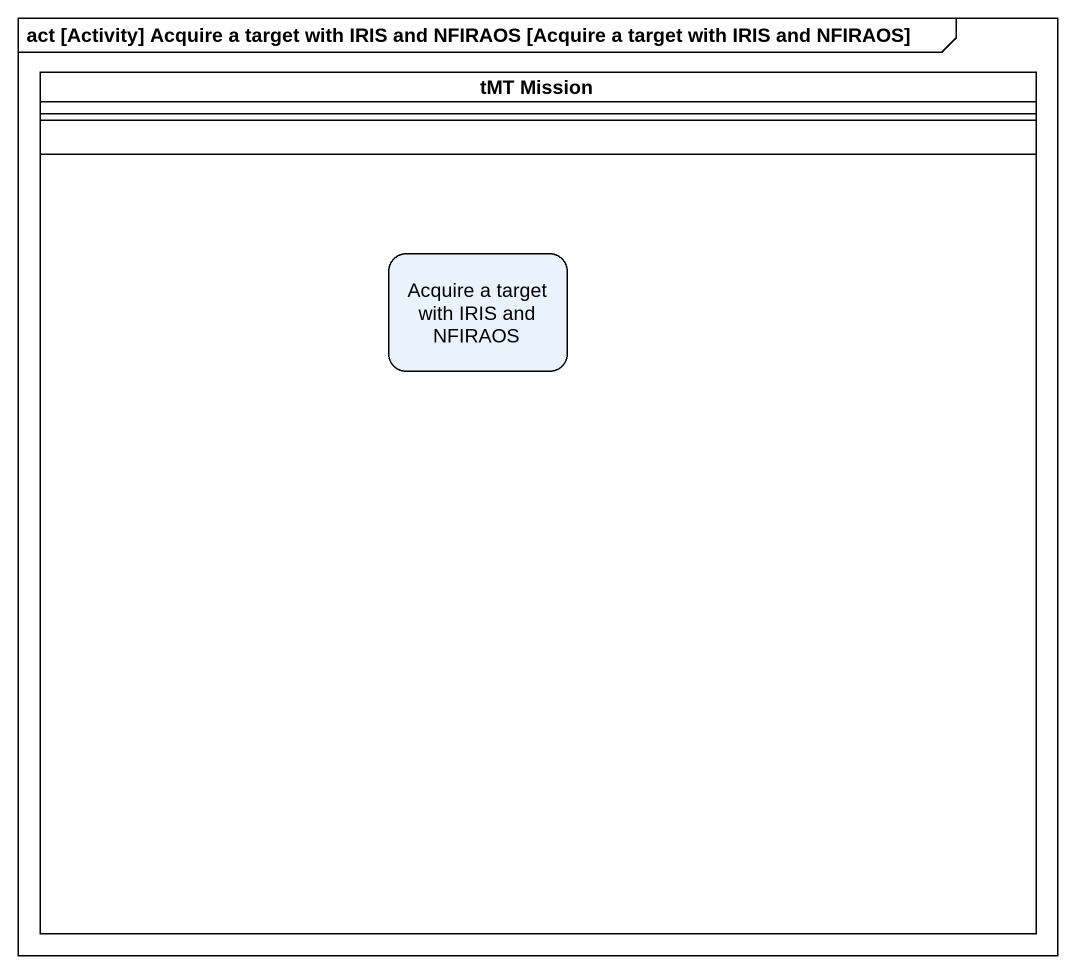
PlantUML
@startuml
mainframe act [Activity] Acquire a target with IRIS and NFIRAOS [Acquire a target with IRIS and NFIRAOS]
hide empty description
state "tMT Mission" as tMT_Mission <<partition>> {
  state " " as lane1 <<partition>>
  state "Acquire a target with IRIS and NFIRAOS" as Acquire_a_target_with_IRIS
}
@enduml
